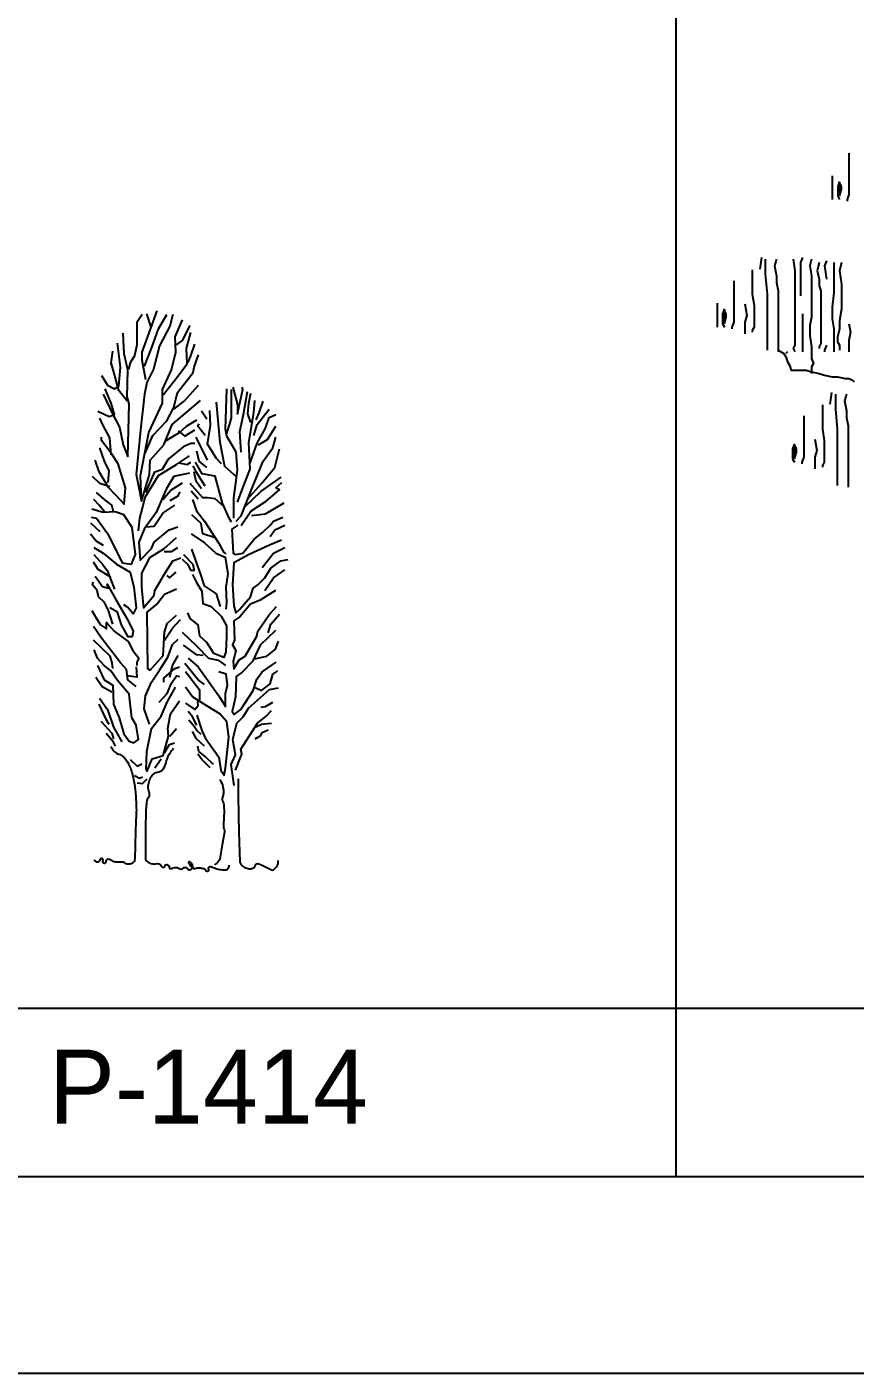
# Model space of a CAD drawing. Extents: x -74 to 94, y -49 to 40.
# Drawn here: x 0.01 to 6.73, y -49.02 to -38.1 of the extents above; entities that cross this region are included whole.
import ezdxf

# ---------------------------------------------------------------- set-up
doc = ezdxf.new("R2010")
doc.units = 0
doc.header["$LTSCALE"] = 100
doc.header["$MEASUREMENT"] = 0
doc.layers.add('FOLHA', color=3, linetype='CONTINUOUS')
doc.layers.add('P-ARVORE', color=2, linetype='CONTINUOUS')

# ---------------------------------------------------------------- blocks, each defined once
blk = doc.blocks.new('P-1414')
at = {"layer": 'P-ARVORE', "linetype": 'CONTINUOUS'}
for points in [[(-0.711, 8.985), (-0.793, 8.854), (-0.793, 8.493), (-0.831, 8.316), (-0.904, 8.201), (-0.928, 8.099)], [(-0.211, 8.985), (-0.259, 8.796), (-0.428, 8.476), (-0.525, 8.099), (-0.635, 7.882), (-0.673, 7.693), (-0.735, 7.115), (-0.807, 6.389), (-0.721, 5.954), (-0.735, 6.372), (-0.6, 7.07), (-0.38, 7.549), (-0.38, 7.767), (-0.235, 8.087), (-0.16, 8.374), (-0.173, 8.62), (-0.053, 8.899)], [(-0.649, 7.927), (-0.711, 8.242), (-0.711, 8.374), (-0.552, 8.808), (-0.466, 9.042)], [(-0.673, 8.144), (-0.552, 8.448), (-0.442, 8.751), (-0.308, 8.985)], [(-0.563, 8.78), (-0.635, 8.997)], [(-0.149, 8.493), (-0.053, 8.562), (0.071, 8.808)], [(-1.369, 7.996), (-1.269, 7.836), (-1.159, 7.779), (-1.086, 7.824), (-1.062, 8.128), (-1.11, 8.521)], [(-1.341, 7.693), (-1.183, 7.361), (-1.076, 7.156), (-1.014, 6.869), (-0.942, 6.68), (-0.917, 7.533), (-0.952, 7.648), (-0.942, 8.087), (-1, 8.345), (-1.014, 8.681)], [(-0.37, 7.681), (-0.16, 7.939), (0.023, 8.185), (0.009, 8.431), (0.082, 8.694)], [(-0.952, 7.578), (-1.086, 7.75), (-1.159, 8.013), (-1.21, 8.201), (-1.183, 8.39)], [(-0.659, 6.737), (-0.538, 7.024), (-0.308, 7.258), (-0.197, 7.476), (-0.135, 7.722), (0.119, 8.042), (0.133, 8.128), (0.206, 8.333)], [(0.033, 8.201), (0.082, 8.316), (0.144, 8.505)], [(-1.427, 7.418), (-1.245, 7.332), (-1.159, 7.361), (-1.21, 7.549), (-1.307, 7.779)], [(-0.197, 7.447), (-0.025, 7.578), (0.206, 7.836)], [(0.777, 5.679), (0.777, 6.012), (0.815, 6.286), (0.839, 6.463), (0.815, 6.75), (0.667, 7.012), (0.643, 7.127), (0.667, 7.779)], [(0.667, 7.053), (0.739, 7.303), (0.739, 7.767)], [(0.764, 7.808), (0.839, 7.521), (0.839, 7.373), (0.922, 7.767), (0.912, 7.808)], [(0.898, 6.75), (0.874, 7.086), (0.936, 7.361), (0.998, 7.738)], [(1.056, 7.23), (1.008, 7.373), (1.022, 7.549), (1.056, 7.709)], [(-0.721, 5.954), (-0.587, 6.389), (-0.576, 6.619), (-0.356, 6.869), (-0.222, 7.201), (0.24, 7.59)], [(0.581, 6.561), (0.498, 6.647), (0.35, 6.881), (0.398, 7.184), (0.388, 7.43)], [(0.826, 6.344), (0.633, 6.52), (0.557, 6.91), (0.498, 7.562)], [(0.839, 5.938), (0.936, 6.2), (1.046, 6.475), (1.022, 6.91), (1.105, 7.389), (1.118, 7.59)], [(1.105, 7.024), (1.156, 7.201), (1.349, 7.447)], [(1.143, 7.275), (1.191, 7.389), (1.253, 7.578)], [(-1.21, 6.709), (-1.234, 6.983), (-1.341, 7.184), (-1.393, 7.303)], [(-0.318, 6.938), (-0.101, 7.07), (0.009, 7.172), (0.181, 7.275)], [(0.316, 7.024), (0.192, 7.172), (0.216, 7.213)], [(0.34, 7.287), (0.254, 7.418)], [(1.046, 6.577), (1.156, 6.897), (1.291, 7.143), (1.349, 7.316), (1.459, 7.361)], [(-1.475, 6.619), (-1.417, 6.446), (-1.258, 6.184), (-1.052, 5.966), (-1, 5.909), (-0.976, 6.171), (-1.1, 6.561), (-1.21, 6.737), (-1.369, 6.938), (-1.369, 6.996)], [(-0.125, 7.098), (-0.015, 7.012), (0.144, 7.115)], [(0.35, 6.619), (0.168, 6.996)], [(0.815, 5.634), (0.898, 5.72), (1.08, 6.184), (1.253, 6.606), (1.411, 6.824), (1.459, 6.996)], [(1.18, 6.869), (1.325, 6.955), (1.459, 7.172)], [(-1.258, 6.258), (-1.245, 6.446), (-1.317, 6.606), (-1.393, 6.824)], [(-0.649, 6.098), (-0.501, 6.43), (-0.38, 6.475), (-0.284, 6.635), (-0.015, 6.852), (0.082, 6.897), (0.144, 6.897)], [(1.008, 5.995), (1.229, 6.241), (1.446, 6.504), (1.521, 6.807)], [(-0.769, 5.474), (-0.745, 5.679), (-0.711, 5.823), (-0.659, 6.024), (-0.442, 6.372), (-0.149, 6.549), (0.057, 6.692)], [(-0.111, 6.577), (0.023, 6.549), (0.082, 6.59)], [(0.739, 5.618), (0.705, 5.679), (0.595, 5.925), (0.474, 6.36), (0.264, 6.401), (0.157, 6.59)], [(0.34, 6.504), (0.216, 6.606), (0.181, 6.766)], [(-1.231, 6.188), (-1.393, 6.241), (-1.513, 6.356)], [(0.061, 6.409), (-0.197, 6.356), (-0.318, 6.151), (-0.48, 5.774), (-0.676, 5.503), (-0.762, 5.294), (-0.742, 4.999), (-0.556, 5.191), (-0.514, 5.294), (-0.273, 5.491), (-0.132, 5.54)], [(0.316, 6.2), (0.168, 6.43), (0.119, 6.532)], [(0.254, 6.155), (0.168, 6.274), (0.133, 6.43)], [(0.96, 5.868), (1.215, 6.114), (1.546, 6.344)], [(-0.373, 5.983), (-0.242, 6.135), (-0.056, 6.254)], [(0.619, 5.868), (0.474, 5.995), (0.35, 6.012), (0.278, 6.012), (0.071, 6.241)], [(0.085, 6.122), (0.202, 5.995)], [(0.898, 5.56), (1.056, 5.794), (1.301, 5.954), (1.521, 6.143), (1.459, 6.171), (1.556, 6.258)], [(-1.317, 5.786), (-1.407, 5.893), (-1.493, 5.983)], [(-1.176, 5.786), (-1.2, 5.893), (-1.317, 5.983), (-1.448, 6.098)], [(-0.253, 5.966), (-0.122, 6.044), (-0.091, 6.11)], [(0.106, 5.983), (0.171, 5.798), (0.302, 5.63), (0.529, 5.282), (0.615, 5.126), (0.65, 5.101)], [(1.063, 5.724), (1.291, 5.749), (1.594, 5.93)], [(-1.534, 5.696), (-1.448, 5.683), (-1.265, 5.425), (-1.035, 4.958), (-0.883, 4.933), (-0.818, 5.089), (-0.873, 5.528), (-1.004, 5.737), (-1.145, 5.786), (-1.341, 5.774), (-1.524, 5.827)], [(-0.645, 5.54), (-0.514, 5.552), (-0.373, 5.761), (-0.177, 5.893)], [(0.474, 5.359), (0.278, 5.425), (0.247, 5.593), (0.095, 5.737)], [(0.843, 5.569), (0.746, 5.503), (0.767, 5.113), (0.812, 5.089), (0.922, 5.113), (1.105, 5.335), (1.246, 5.45), (1.366, 5.569), (1.422, 5.63), (1.573, 5.696)], [(-1.548, 5.606), (-1.393, 5.462)], [(1.366, 5.384), (1.442, 5.491), (1.604, 5.569)], [(-1.548, 5.425), (-1.448, 5.31), (-1.341, 5.245)], [(-0.156, 5.359), (-0.363, 5.179), (-0.59, 5.036), (-0.721, 4.789), (-0.721, 4.572), (-0.711, 4.441), (-0.687, 4.224), (-0.514, 4.429), (-0.504, 4.506), (-0.352, 4.765), (-0.211, 4.986), (-0.08, 5.036)], [(0.085, 5.425), (0.302, 5.282), (0.485, 5.113), (0.64, 5.048), (0.681, 4.777), (0.65, 4.56), (0.66, 4.314), (0.65, 4.207)], [(1.552, 5.323), (1.356, 5.245), (1.029, 5.089), (0.781, 4.958), (0.757, 4.597), (0.781, 4.26), (0.812, 4.146), (0.877, 4.207), (1.049, 4.404), (1.094, 4.543), (1.17, 4.597), (1.28, 4.712), (1.377, 4.867), (1.539, 4.986), (1.659, 5.011)], [(-1.493, 5.204), (-1.341, 5.113), (-1.124, 4.933), (-0.904, 4.806), (-0.842, 4.56), (-0.807, 4.224), (-0.852, 4.129), (-0.948, 4.236), (-1.004, 4.273)], [(-1.493, 5.089), (-1.351, 4.933), (-1.276, 4.83), (-1.155, 4.531)], [(-0.352, 5.142), (-0.232, 5.142), (-0.132, 5.204)], [(-0.036, 5.089), (0.116, 4.933), (0.137, 4.83), (0.085, 4.83), (0.04, 4.921), (-0.056, 5.011)], [(0.56, 4.248), (0.498, 4.453), (0.302, 4.584), (0.247, 4.753), (0.095, 5.179)], [(1.236, 4.88), (1.422, 5.113), (1.604, 5.204)], [(-1.503, 4.974), (-1.427, 4.855), (-1.221, 4.728)], [(-0.308, 4.753), (-0.263, 4.712), (-0.156, 4.806)], [(1.28, 4.506), (1.422, 4.712), (1.604, 4.843)], [(-1.186, 3.961), (-1.252, 4.183), (-1.317, 4.314), (-1.417, 4.404), (-1.438, 4.506), (-1.513, 4.597), (-1.503, 4.65)], [(-1.472, 4.74), (-1.351, 4.572), (-1.252, 4.543), (-1.276, 4.609), (-1.134, 4.363), (-0.948, 4.039), (-0.852, 3.846), (-0.873, 3.756), (-0.938, 3.756), (-1.045, 3.949), (-1.11, 4.158), (-1.231, 4.224)], [(0.106, 4.765), (0.171, 4.638), (0.257, 4.494), (0.278, 4.297), (0.409, 4.248), (0.574, 4.092), (0.66, 3.936), (0.66, 3.756), (0.65, 3.51), (0.615, 3.42), (0.454, 3.485), (0.343, 3.666), (0.226, 3.768), (0.202, 3.949), (0.071, 4.055), (0.03, 4.146)], [(-0.149, 4.527), (-0.346, 4.445), (-0.456, 4.301), (-0.632, 4.158), (-0.621, 3.243), (-0.576, 3.215), (-0.37, 3.453), (-0.346, 3.83), (-0.304, 3.973), (-0.149, 4.105)], [(1.453, 4.506), (1.205, 4.351), (1.049, 4.285), (0.877, 4.08), (0.781, 4.014), (0.791, 3.703), (0.757, 3.625), (0.812, 3.535), (0.767, 3.354), (0.781, 3.239), (0.867, 3.383), (0.963, 3.444), (1.149, 3.768), (1.17, 3.846), (1.346, 4.105), (1.473, 4.248)], [(-1.524, 4.183), (-1.448, 4.055), (-1.382, 3.949), (-1.286, 3.887), (-1.286, 3.99), (-1.165, 3.846), (-0.938, 3.678), (-0.862, 3.535), (-0.762, 3.407), (-0.797, 3.342), (-0.797, 3.289)], [(-0.346, 3.699), (-0.29, 3.781), (-0.215, 3.895), (-0.084, 4.039)], [(1.335, 3.818), (1.38, 3.961), (1.521, 4.121)], [(-0.807, 2.952), (-0.942, 3.059), (-0.962, 3.227), (-1.062, 3.334), (-1.379, 3.752), (-1.5, 3.924)], [(-0.59, 2.337), (-0.676, 2.587), (-0.656, 2.796), (-0.556, 3.018), (-0.425, 3.215), (-0.29, 3.424), (-0.215, 3.633), (-0.125, 3.715)], [(-0.06, 3.83), (0.171, 3.608), (0.367, 3.412), (0.522, 3.375), (0.643, 3.293)], [(1.456, 3.859), (1.205, 3.621), (1.084, 3.358), (0.908, 3.178), (0.819, 3.112), (0.808, 2.784), (0.753, 2.546), (0.784, 2.497), (0.894, 2.575), (1.094, 2.887), (1.149, 3.071), (1.236, 3.19), (1.466, 3.346)], [(-1.183, 3.243), (-1.193, 3.334), (-1.227, 3.44), (-1.5, 3.699)], [(-1.434, 3.293), (-1.324, 3.059), (-1.183, 2.969), (-1.172, 2.665), (-1.083, 2.444), (-1.007, 2.181), (-0.917, 2.062), (-0.842, 2.038), (-0.766, 2.091), (-0.807, 2.325), (-0.876, 2.444), (-0.917, 2.825), (-1.107, 3.047), (-1.214, 3.202), (-1.324, 3.293), (-1.434, 3.412), (-1.489, 3.543)], [(0.281, 3.453), (0.181, 3.465), (-0.039, 3.621)], [(1.115, 3.399), (1.315, 3.44), (1.456, 3.555), (1.501, 3.686)], [(-0.259, 3.1), (-0.215, 3.293), (-0.125, 3.453)], [(0.302, 2.981), (0.202, 3.059), (-0.018, 3.321)], [(0.037, 3.412), (0.202, 3.268), (0.533, 2.796), (0.643, 2.628), (0.643, 2.837), (0.677, 2.969), (0.653, 3.149), (0.533, 3.19)], [(-1.458, 3.1), (-1.358, 2.952), (-1.203, 2.862)], [(-0.807, 3.268), (-0.797, 3.1), (-0.952, 3.124)], [(-0.435, 2.694), (-0.304, 2.837), (-0.235, 3.006), (-0.149, 3.124), (-0.104, 3.112)], [(-0.356, 3.018), (-0.356, 3.083), (-0.18, 3.243), (-0.104, 3.268)], [(-0.005, 2.677), (0.147, 2.575), (0.202, 2.641), (0.192, 2.706), (0.226, 2.743), (0.226, 2.887), (-0.005, 3.19)], [(1.115, 2.94), (1.225, 2.887), (1.37, 2.993), (1.411, 3.149), (1.49, 3.202)], [(-0.642, 1.591), (-0.632, 1.894), (-0.556, 2.271), (-0.401, 2.468), (-0.304, 2.694), (-0.17, 2.94)], [(0.181, 2.485), (0.257, 2.235), (0.312, 2.116), (0.533, 1.804), (0.567, 1.591), (0.622, 1.513), (0.643, 1.632), (0.698, 2.128), (0.664, 2.378), (0.553, 2.509), (0.357, 2.628), (0.106, 2.784), (-0.005, 2.94)], [(0.784, 1.345), (0.733, 1.685), (0.808, 1.841), (0.764, 2.091), (0.829, 2.353), (0.929, 2.456), (1.018, 2.6), (1.356, 2.903), (1.501, 2.928)], [(-1.413, 2.665), (-1.303, 2.431), (-1.248, 2.337)], [(-1.403, 2.759), (-1.269, 2.575), (-1.172, 2.288), (-1.038, 2.05)], [(-0.632, 1.566), (-0.545, 1.775), (-0.37, 1.829), (-0.28, 2.144), (-0.29, 2.271), (-0.249, 2.509), (-0.104, 2.718)], [(1.215, 2.612), (1.291, 2.628), (1.411, 2.694)], [(0.181, 2.325), (0.106, 2.456), (0.037, 2.546)], [(0.247, 2.169), (0.181, 2.235), (0.137, 2.3), (0.051, 2.403)], [(0.808, 1.591), (0.908, 1.853), (0.894, 1.931), (1.16, 2.353), (1.301, 2.468), (1.391, 2.563)], [(-1.379, 2.39), (-1.203, 2.194), (-1.172, 2.103)], [(-1.293, 2.194), (-1.193, 2.079), (-1.148, 1.984)], [(-0.259, 2.144), (-0.149, 2.271)], [(0.302, 1.984), (0.171, 2.103), (0.106, 2.222)], [(1.125, 2.288), (1.225, 2.337), (1.391, 2.353)], [(1.125, 2.103), (1.215, 2.157), (1.236, 2.206), (1.335, 2.247)], [(-0.346, 1.87), (-0.263, 2.009), (-0.184, 2.038)], [(0.447, 1.685), (0.312, 1.816), (0.212, 1.894), (0.192, 1.984)], [(-0.904, 1.763), (-0.787, 1.656), (-0.714, 1.697)], [(-0.501, 1.632), (-0.401, 1.775)], [(0.392, 1.632), (0.257, 1.763), (0.192, 1.853)], [(-0.831, 1.505), (-0.749, 1.464), (-0.704, 1.484)], [(-0.787, 1.386), (-0.704, 1.377), (-0.625, 1.451)]]:
    blk.add_lwpolyline(points, dxfattribs=at)
for points in [[(-1.217, 1.976, 0.045312), (-1.186, 1.923, 0.061745), (-1.155, 1.89, 0.103613), (-1.085, 1.852, -0.112909), (-1.021, 1.816, -0.089272), (-0.934, 1.704, -0.06318), (-0.866, 1.517, -0.011343), (-0.832, 1.352, -0.023514), (-0.821, 1.271, -0.010678), (-0.804, 1.013, -0.019688), (-0.804, 0.873), (-0.814, 0.619), (-0.821, 0.36, -0.004634), (-0.827, 0.206, -0.010055), (-0.831, 0.135, -0.122518), (-0.84, 0.11, -0.083827), (-0.866, 0.082, -0.146204), (-0.906, 0.066, -0.104299), (-0.966, 0.073, -0.103578), (-1, 0.094, 0.18885), (-1.021, 0.102), (-1.066, 0.102), (-1.134, 0.102, -0.173795), (-1.199, 0.125, 0.177933), (-1.262, 0.147, 0.438832), (-1.297, 0.107, -0.585684), (-1.334, 0.082, -0.44681), (-1.344, 0.116, 0.38855), (-1.351, 0.155, 0.594932), (-1.396, 0.135, -0.46226), (-1.441, 0.102, -0.100203), (-1.466, 0.114, -0.096667), (-1.486, 0.135)], [(-0.201, 1.943, 0.020699), (-0.245, 1.891, 0.027842), (-0.273, 1.849, 0.087089), (-0.326, 1.714, -0.105449), (-0.373, 1.603, -0.229874), (-0.463, 1.554, 0.229041), (-0.552, 1.505, 0.068429), (-0.595, 1.423, 0.067366), (-0.614, 1.332, 0.112711), (-0.6, 1.239, -0.163087), (-0.597, 1.172, -0.092146), (-0.617, 1.132, 0.116519), (-0.632, 1.099, 0.031471), (-0.645, 0.983, 0.012978), (-0.652, 0.701), (-0.652, 0.5), (-0.652, 0.147, 0.250212), (-0.634, 0.114, 0.08964), (-0.542, 0.073, 0.125901), (-0.485, 0.074, -0.145622), (-0.435, 0.073, -0.236748), (-0.403, 0.042, 0.268131), (-0.373, 0.016, 0.399581), (-0.341, 0.037, -0.360864), (-0.308, 0.061, -0.371627), (-0.273, 0.028, 0.379924), (-0.239, -0.005, 0.152457), (-0.203, 0.006, -0.15126), (-0.166, 0.016, -0.151551), (-0.12, 0, 0.166011), (-0.077, -0.013, 0.185251), (-0.045, 0.001, -0.171849), (-0.011, 0.016, -0.32142), (0.025, -0.006, 0.345134), (0.061, -0.025, 0.21697), (0.106, 0.006, 0.282578), (0.106, 0.049, 0.015399), (0.084, 0.082, 0.023593), (0.068, 0.102, 0.911283), (0.045, 0.086, 0.114047), (0.13, -0.005, 0.30492), (0.148, -0.005, -0.1362), (0.185, 0.008, -0.041834), (0.24, 0.006, -0.044244), (0.292, -0.005, -0.182666), (0.32, -0.026, 0.196845), (0.347, -0.046, 0.687738), (0.371, -0.011, -0.6082), (0.392, 0.028, -0.115609), (0.444, 0.015, 0.071839), (0.526, -0.013, 0.022511), (0.615, -0.025, 0.053195), (0.653, -0.025, 0.214121), (0.681, -0.009, 0.107166), (0.705, 0.049)], [(0.553, 1.439, -0.072915), (0.601, 1.322, -0.08822), (0.609, 1.218, -0.050215), (0.595, 1.152, 0.104391), (0.591, 1.119, 0.0847), (0.604, 1.075, -0.08811), (0.615, 1.033, -0.023449), (0.62, 0.932, -0.01536), (0.615, 0.779, -0.011344), (0.611, 0.728, 0.016644), (0.609, 0.693, 0.114592), (0.62, 0.633, -0.146682), (0.626, 0.586), (0.591, 0.381), (0.553, 0.155, -0.13384), (0.537, 0.12, -0.050023), (0.464, 0.049)], [(0.85, 1.451, 0.003641), (0.852, 0.995, 0.004151), (0.86, 0.594), (0.877, 0.102, 0.162046), (0.899, 0.056, 0.098589), (0.967, 0.008, 0.07405), (1.011, -0.004, 0.060441), (1.067, -0.005, 0.301892), (1.129, 0.049, -0.463512), (1.184, 0.073), (1.236, 0.049), (1.391, -0.025, 0.275879), (1.423, -0.022, 0.098145), (1.48, 0.041, 0.087671), (1.496, 0.081, 0.081495), (1.497, 0.127)]]:
    blk.add_lwpolyline(points, format="xyb", dxfattribs=at)
blk = doc.blocks.new('P-1415')
at = {"layer": 'P-ARVORE'}
for p, q in [((-5.419, 13.313), (-5.419, 13.287)), ((-5.419, 13.287), (-5.419, 12.642)), ((-5.69, 12.947), (-5.69, 12.562)), ((-5.57, 12.857), (-5.6, 12.776)), ((-5.6, 12.776), (-5.6, 12.615)), ((-5.57, 12.83), (-5.57, 12.642)), ((-5.539, 12.776), (-5.57, 12.83)), ((-5.57, 12.615), (-5.539, 12.723)), ((-5.539, 12.723), (-5.539, 12.776)), ((-5.6, 12.615), (-5.57, 12.562)), ((-5.419, 12.642), (-5.449, 12.562)), ((-5.449, 12.562), (-5.449, 12.535)), ((-6.835, 11.62), (-6.866, 11.432)), ((-6.775, 11.593), (-6.775, 11.352)), ((-6.595, 11.593), (-6.625, 11.486)), ((-6.324, 11.593), (-6.294, 11.405)), ((-6.173, 11.62), (-6.204, 11.539)), ((-6.986, 11.422), (-6.986, 11.029)), ((-6.625, 11.486), (-6.595, 11.325)), ((-6.294, 11.405), (-6.294, 10.197)), ((-6.204, 11.539), (-6.204, 11.002)), ((-5.903, 11.539), (-5.933, 11.405)), ((-5.933, 11.405), (-5.903, 11.271)), ((-5.782, 11.566), (-5.812, 11.486)), ((-5.812, 11.486), (-5.782, 11.271)), ((-5.662, 11.539), (-5.662, 11.056)), ((-5.541, 11.539), (-5.572, 11.405)), ((-5.572, 11.405), (-5.541, 11.19)), ((-7.287, 11.244), (-7.287, 11.218)), ((-7.287, 11.218), (-7.287, 10.573)), ((-6.775, 11.352), (-6.745, 11.029)), ((-6.595, 11.325), (-6.595, 11.217)), ((-6.595, 11.217), (-6.565, 11.083)), ((-5.903, 11.271), (-5.903, 11.164)), ((-5.903, 11.164), (-5.872, 11.083)), ((-5.541, 11.19), (-5.541, 10.788)), ((-6.986, 11.029), (-6.956, 10.841)), ((-6.745, 11.029), (-6.745, 10.116)), ((-6.565, 11.083), (-6.565, 10.089)), ((-5.872, 11.083), (-5.872, 10.224)), ((-5.662, 11.056), (-5.692, 10.814)), ((-7.558, 10.878), (-7.558, 10.492)), ((-7.437, 10.788), (-7.467, 10.707)), ((-7.467, 10.707), (-7.467, 10.546)), ((-7.407, 10.707), (-7.437, 10.761)), ((-7.437, 10.761), (-7.437, 10.573)), ((-7.407, 10.653), (-7.407, 10.707)), ((-7.106, 10.868), (-7.076, 10.68)), ((-6.956, 10.841), (-6.956, 10.492)), ((-6.173, 10.707), (-6.173, 10.089)), ((-5.692, 10.814), (-5.692, 10.626)), ((-5.541, 10.788), (-5.572, 10.6)), ((-7.467, 10.546), (-7.437, 10.492)), ((-7.437, 10.546), (-7.407, 10.653)), ((-7.287, 10.573), (-7.317, 10.492)), ((-7.317, 10.492), (-7.317, 10.465)), ((-7.076, 10.68), (-7.106, 10.573)), ((-7.106, 10.573), (-7.106, 10.385)), ((-6.956, 10.492), (-6.986, 10.438)), ((-5.692, 10.626), (-5.662, 10.465)), ((-5.572, 10.6), (-5.572, 10.465)), ((-5.421, 10.546), (-5.391, 10.412)), ((-6.986, 10.438), (-6.986, 10.412)), ((-5.662, 10.465), (-5.662, 10.089)), ((-5.572, 10.465), (-5.602, 10.331)), ((-5.602, 10.331), (-5.602, 10.251)), ((-5.391, 10.412), (-5.421, 10.277)), ((-5.421, 10.277), (-5.421, 10.089)), ((-6.414, 10.089), (-6.444, 10.063)), ((-6.294, 10.197), (-6.324, 10.143)), ((-6.324, 10.143), (-6.294, 10.089)), ((-5.872, 10.224), (-5.903, 10.17)), ((-5.903, 10.17), (-5.903, 10.143)), ((-5.782, 10.197), (-5.812, 10.116)), ((-5.812, 10.116), (-5.812, 10.089)), ((-5.602, 10.251), (-5.572, 10.197)), ((-5.572, 10.197), (-5.572, 10.116)), ((-5.699, 9.429), (-5.729, 9.241)), ((-5.638, 9.402), (-5.638, 9.16)), ((-5.458, 9.402), (-5.488, 9.295)), ((-5.849, 9.231), (-5.849, 8.838)), ((-5.488, 9.295), (-5.458, 9.134)), ((-6.15, 9.053), (-6.15, 9.027)), ((-6.15, 9.027), (-6.15, 8.382)), ((-5.638, 9.16), (-5.608, 8.838)), ((-5.458, 9.134), (-5.458, 9.026)), ((-5.458, 9.026), (-5.428, 8.892)), ((-5.849, 8.838), (-5.819, 8.65)), ((-5.608, 8.838), (-5.608, 7.925)), ((-5.428, 8.892), (-5.428, 7.898)), ((-6.3, 8.597), (-6.331, 8.516)), ((-6.3, 8.57), (-6.3, 8.382)), ((-6.27, 8.516), (-6.3, 8.57)), ((-5.969, 8.677), (-5.939, 8.489)), ((-5.819, 8.65), (-5.819, 8.301)), ((-6.331, 8.516), (-6.331, 8.355)), ((-6.331, 8.355), (-6.3, 8.301)), ((-6.3, 8.355), (-6.27, 8.462)), ((-6.27, 8.462), (-6.27, 8.516)), ((-6.15, 8.382), (-6.18, 8.301)), ((-6.18, 8.301), (-6.18, 8.274)), ((-5.939, 8.489), (-5.969, 8.382)), ((-5.969, 8.382), (-5.969, 8.194)), ((-5.819, 8.301), (-5.849, 8.247)), ((-5.849, 8.247), (-5.849, 8.221))]:
    blk.add_line(p, q, dxfattribs=at)
for points in [[(-6.023, 11.593), (-6.053, 11.486), (-6.023, 11.325), (-6.023, 10.653), (-6.053, 10.519), (-6.053, 10.358), (-6.023, 10.17), (-6.023, 9.982), (-5.993, 9.901), (-6.023, 9.848), (-6.023, 9.74)], [(-6.565, 10.116), (-6.474, 10.063), (-6.444, 10.009), (-6.414, 9.928), (-6.384, 9.875), (-6.354, 9.794), (-6.113, 9.794), (-6.023, 9.767), (-5.903, 9.74), (-5.812, 9.713), (-5.692, 9.687), (-5.602, 9.687), (-5.481, 9.66), (-5.421, 9.66), (-5.361, 9.633), (-5.331, 9.606)]]:
    blk.add_lwpolyline(points, dxfattribs=at)
blk = doc.blocks.new('FOLHAVERDE')
at = {"layer": 'FOLHA', "linetype": 'CONTINUOUS'}
for p in [(-29.955, 2.298), (-27.455, 2.298)]:
    blk.add_line(p, (-5.455, 2.298), dxfattribs=at)

msp = doc.modelspace()

# ---------------------------------------------------------------- linework, layer by layer
at = {"layer": 'FOLHA', "linetype": 'CONTINUOUS'}
for p, q in [((5.277, -47.425), (5.277, -18.639)), ((-8.98, -46.058), (13.02, -46.058)), ((-8.98, -47.425), (13.02, -47.425))]:
    msp.add_line(p, q, dxfattribs=at)
at = {"layer": 'P-ARVORE', "linetype": 'CONTINUOUS'}
msp.add_line((-8.98, -49.019), (13.02, -49.019), dxfattribs=at)

# ---------------------------------------------------------------- block references
msp.add_blockref('FOLHAVERDE', (18.475, -51.317), dxfattribs=at)
at = {"layer": 'P-ARVORE', "linetype": 'CONTINUOUS', "xscale": 0.5, "yscale": 0.5, "zscale": 0.5}
for name, p in [('P-1415', (9.387, -45.781)), ('P-1414', (1.3, -44.925))]:
    msp.add_blockref(name, p, dxfattribs=at)

# ---------------------------------------------------------------- texts
at = {"layer": 'FOLHA', "linetype": 'CONTINUOUS'}
msp.add_text('P-1414', height=0.6, dxfattribs=at).set_placement((0.19, -46.995))

doc.saveas('drawing.dxf')
